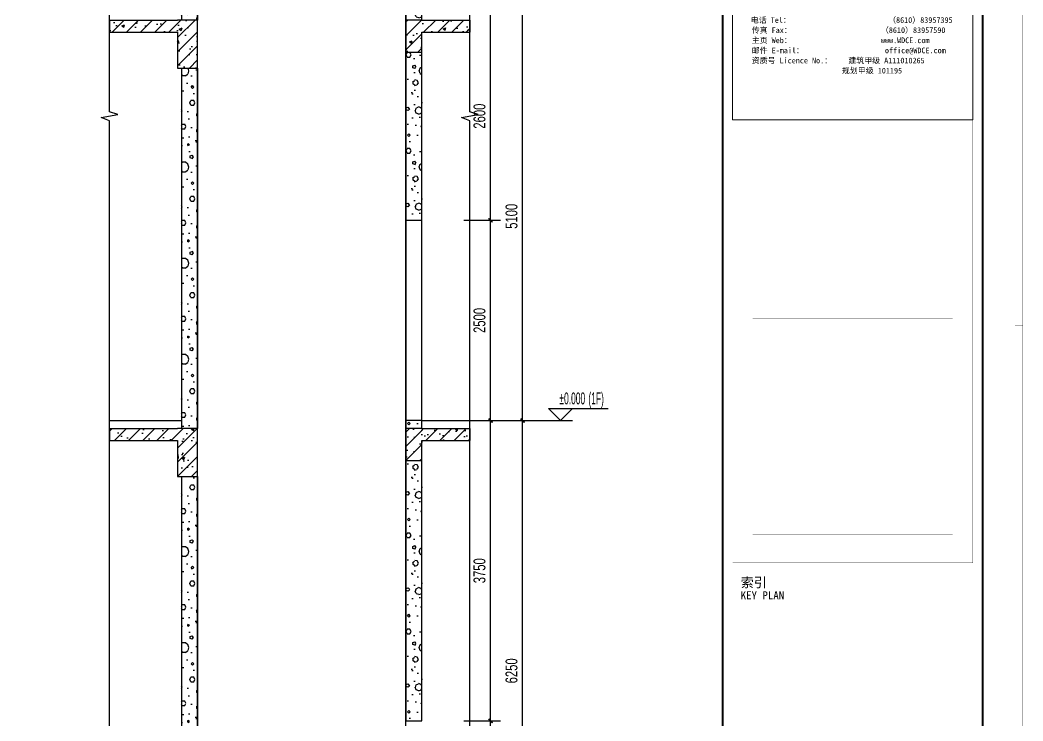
# Model space of a CAD drawing. Extents: x -26219 to 315419, y -160410 to -120810.
# Drawn here: x 302892 to 315419, y -146144 to -137394 of the extents above; entities that cross this region are included whole.
import ezdxf
from ezdxf.enums import TextEntityAlignment as Align
from ezdxf.xclip import XClip

# ---------------------------------------------------------------- set-up
doc = ezdxf.new("R2010")
doc.units = 0
doc.header["$LTSCALE"] = 1000
doc.header["$MEASUREMENT"] = 0
doc.header["$XCLIPFRAME"] = 0
doc.linetypes.add('104-14# 核心筒$2$DOTE', pattern=[2.42, 2, -0.2, 0.02, -0.2])
for name, color, linetype in [('01-标注_尺寸', 124, 'Continuous'), ('01-标注_标高', 200, 'Continuous'), ('01-标注_符号', 200, 'Continuous'), ('02-TEXT_标注', 130, 'Continuous'), ('05-填充_天正', 26, 'Continuous'), ('104-14# 核心筒$2$A_AXIS-轴线', 36, '104-14# 核心筒$2$DOTE'), ('A-C_窗', 140, 'Continuous'), ('A-SUR_保温', 222, 'Continuous'), ('A_STR-砌块墙', 121, 'Continuous'), ('A_STR-砼墙', 51, 'Continuous'), ('A_STR-砼柱', 51, 'Continuous')]:
    doc.layers.add(name, color=color, linetype=linetype)
doc.styles.add('_TCH_DIM', font='ros.shx', dxfattribs={"width": 0.75, "bigfont": 'jd.shx'})
doc.styles.add('_TCH_DIM_T3', font='ros.shx', dxfattribs={"width": 0.705882, "bigfont": 'jd.shx'})
doc.styles.add('图签信息$0$hwxh', font='STXIHEI_0.TTF')
doc.styles.add('图签信息$0$华文细黑', font='STXIHEI_0.TTF', dxfattribs={"height": 10})
doc.dimstyles.new('_TCH_ARCH&&50', dxfattribs={"dimtxt": 148.75, "dimasz": 50, "dimexe": 125, "dimexo": 150, "dimgap": 63.125, "dimtad": 1, "dimdec": 0, "dimzin": 0, "dimdsep": 46, "dimtxsty": '_TCH_DIM_T3', "dimblk": 'ARCHTICK', "dimcen": 0.09, "dimclrt": 7, "dimazin": 2, "dimtfac": 1, "dimtdec": 0, "dimtix": 1, "dimtmove": 2, "dimatfit": 3, "dimfxl": 0, "dimtolj": 1, "dimtzin": 0, "dimarcsym": 0})
pattern_1 = [(45, (0, 0), (-88.388348, 88.388348), []), (50, (0, 0), (358.6301, -31.37607), [37.5, -412.5]), (355, (0, 0), (-69.37567, 376.09607), [30, -330]), (100.4514, (29.9, -2.6), (289.2547, 344.71977), [31.8701, -350.57106]), (46.1842, (0, 100), (533.6205, -82.7595), [56.25, -618.75]), (96.6356, (44.47, 93.1), (467.33135, 487.0589), [47.80514, -525.8565]), (351.1842, (0, 100), (467.331, 487.0593), [45, -495]), (21, (50, 75), (298.45353, -201.30945), [37.5, -412.5]), (326, (50, 75), (121.65767, 362.57502), [30, -330]), (71.4514, (74.87, 58.22), (420.1113, 161.26525), [31.8701, -350.57106]), (37.5, (0, 0), (6.07993, 166.446927), [0, -326, 0, -335, 0, -331.25]), (7.5, (0, 0), (131.53477, 197.20586), [0, -191, 0, -318.5, 0, -126.25]), (327.5, (-111.5, 0), (266.91122, -11.277436), [0, -125, 0, -390, 0, -517.5]), (317.5, (-161.5, 0), (291.59308, 50.05249), [0, -162.5, 0, -259, 0, -367.5])]
pattern_2 = [(0, (177, -183), (300, 600), [0, -600]), (0, (-174, -264), (300, 600), [0, -600]), (0, (21, -270), (300, 600), [0, -600]), (0, (234, -93), (300, 600), [0, -600]), (0, (-15, -300), (300, 600), [0, -600]), (0, (294, 285), (300, 600), [0, -600]), (0, (111, 237), (300, 600), [0, -600]), (0, (207, 162), (300, 600), [0, -600]), (0, (-282, 150), (300, 600), [0, -600]), (0, (12, 123), (300, 600), [0, -600]), (0, (-102, -30), (300, 600), [0, -600]), (0, (-96, -255), (300, 600), [0, -600]), (0, (129, -279), (300, 600), [0, -600]), (0, (294, -15), (300, 600), [0, -600]), (0, (-267, -108), (300, 600), [0, -600]), (0, (-216, -6), (300, 600), [0, -600]), (0, (18, -48), (300, 600), [0, -600]), (0, (-66, -135), (300, 600), [0, -600]), (0, (-114, 63), (300, 600), [0, -600]), (0, (-39, 288), (300, 600), [0, -600]), (0, (-243, -234), (300, 600), [0, -600]), (0, (87, 165), (300, 600), [0, -600]), (0, (-192, 174), (300, 600), [0, -600]), (0, (-240, 252), (300, 600), [0, -600]), (130.601294, (257.143, 97.143), (-1499.9999834, 1800.000008), [26.3416, -11037.111]), (18.43495, (214.29, 108.57), (1499.999994, 599.999996), [27.1052, -3767.6279]), (90, (214.3, 82.86), (300, 600), [25.7143, -1174.2857]), (161.56505, (240, 74.29), (-1500.000008, 599.999955), [27.1052, -3767.6279]), (53.130102, (240, 74.29), (300, 600), [28.5714, -2971.4285]), (135, (262.86, -231.43), (-300.00004, 599.99996), [24.2437, -1672.8126]), (45, (228.57, -231.43), (300, 600), [24.2437, -1672.8126]), (135, (245.71, -248.57), (-300.00004, 599.99996), [24.2437, -1672.8126]), (45, (245.71, -248.57), (300, 600), [24.2437, -1672.8126]), (116.56505, (-25.7, 171.43), (-5e-05, 1200), [31.9438, -638.8765]), (180, (-40, 200), (-300, 600), [34.2857, -565.7142]), (63.43495, (-88.57, 171.43), (3e-06, 1200), [31.9438, -638.8765]), (116.56505, (-74.3, 142.86), (-5e-05, 1200), [31.9438, -638.8765]), (0, (-74.3, 142.86), (300, 600), [34.2857, -565.7142]), (63.43495, (-40, 142.86), (3e-06, 1200), [31.9438, -638.8765]), (107.102728, (200, -31.429), (-899.9999656, 3000.0000048), [38.8613, -16282.9025]), (143.972626, (188.57, 5.714), (-5699.999928, 4199.999995), [38.8613, -8122.02]), (180, (157.14, 28.6), (-300, 600), [37.1429, -562.8571]), (36.027373, (88.57, 5.714), (5699.999958, 4199.999955), [38.8613, -8122.02]), (71.56505, (77.14, -28.57), (900.000005, 2999.999995), [36.1403, -3758.5928]), (107.102728, (88.571, -65.714), (-899.9999656, 3000.0000048), [38.8613, -16282.9025]), (143.972626, (120, -88.57), (-5699.999928, 4199.999995), [38.8613, -8122.02]), (0, (120, -88.6), (300, 600), [37.1429, -562.8571]), (36.027373, (157.143, -88.57), (5699.999958, 4199.999955), [38.8613, -8122.02]), (71.56505, (188.57, -65.71), (900.000005, 2999.999995), [36.1403, -3758.5928]), (150.255118, (205.714, 248.57), (-900.000002, 599.999993), [23.035, -4814.3196]), (90, (185.7, 237.14), (300, 600), [22.8571, -1177.1427]), (29.744881, (185.714, 237.14), (900, 599.999997), [23.035, -4814.3196]), (116.56505, (65.7, -177.14), (-5e-05, 1200), [31.9438, -638.8765]), (168.690067, (51.43, -148.57), (-2700.000002, 599.999985), [29.1373, -6089.6855]), (41.185925, (0, -162.857), (7499.9999546, 6599.9999423), [30.3718, -12725.802]), (90, (0, -191.43), (300, 600), [28.5714, -1171.4285]), (138.814074, (22.857, -211.429), (-7499.9998667, 6600.000042), [30.3718, -12725.802]), (16.699244, (22.857, -211.429), (9899.9999255, 2999.9999686), [29.8295, -12498.5375]), (60.945396, (51.43, -202.857), (299.9999992, 599.9999947), [29.4161, -12325.3395]), (109.983106, (-185.714, 74.286), (-1500.0000056, 4199.9999889), [33.442, -14012.1975]), (155.556045, (-197.143, 105.714), (-3900.0000149, 1799.9999626), [34.523, -14465.1315]), (24.443955, (-260, 105.714), (3900.000002, 1799.9999913), [34.523, -14465.1315]), (70.016893, (-271.429, 74.286), (1500.0000045, 4199.9999896), [33.442, -14012.1975]), (109.983106, (-260, 42.857), (-1500.0000056, 4199.9999889), [33.442, -14012.1975]), (160.016893, (-228.57, 31.43), (-1500.000001, 599.999973), [33.442, -6989.3775]), (19.983107, (-228.57, 31.43), (1499.999992, 599.999999), [33.442, -6989.3775]), (70.016893, (-197.143, 42.857), (1500.0000045, 4199.9999896), [33.442, -14012.1975]), (122.005383, (37.14, 20), (-300.00004, 599.999969), [26.9542, -5633.434]), (18.43495, (-2.86, 34.29), (1499.999994, 599.999996), [27.1052, -3767.6279]), (90, (-2.86, 8.57), (300, 600), [25.7143, -1174.2857]), (161.56505, (22.86, 0), (-1500.000008, 599.999955), [27.1052, -3767.6279]), (54.462322, (22.857, 0), (2099.999997, 2999.9999955), [24.5781, -10298.2115]), (116.56505, (-137.14, -125.7), (-5e-05, 1200), [31.9438, -638.8765]), (180, (-151.4, -97.14), (-300, 600), [31.4286, -568.5714]), (59.036243, (-200, -125.714), (300.000001, 599.999997), [33.3197, -6963.822]), (120.963756, (-182.857, -154.286), (-300.000041, 599.9999724), [33.3197, -6963.822]), (0, (-182.86, -154.3), (300, 600), [31.4286, -568.5714]), (63.43495, (-151.43, -154.3), (3e-06, 1200), [31.9438, -638.8765])]

# ---------------------------------------------------------------- blocks, each defined once
blk = doc.blocks.new('图框-A1')
for points, const_width in [([(0, 0), (841, 0), (841, 594), (0, 594)], 0.05), ([(766, 584), (25, 584), (25, 10), (766, 10)], 0.5)]:
    blk.add_lwpolyline(points, close=True, dxfattribs=dict(const_width=const_width))
at = {"const_width": 0.05}
blk.add_lwpolyline([(841, 297), (839, 297)], dxfattribs=at)
blk = doc.blocks.new('图签信息$0$logo2')
h = blk.add_hatch(color=7)
h.paths.add_polyline_path([(19.021, -7.36), (15.845, -7.36), (15.845, -3.972), (18.974, -3.972), (18.974, -4.243), (16.461, -4.243), (16.461, -5.448), (18.811, -5.448), (18.811, -5.686), (16.474, -5.686), (16.474, -7.116), (19.021, -7.116)])
edge = h.paths.add_edge_path()
edge.add_spline(control_points=[(15.259, -4.206), (15.259, -4.206), (15.127, -4.646), (15.127, -4.646), (15.127, -4.646), (14.62, -4.101), (13.734, -4.101), (13.035, -4.101), (12.071, -4.537), (12.076, -5.621), (12.08, -6.488), (12.766, -7.164), (13.734, -7.168), (14.656, -7.172), (15.227, -6.68), (15.227, -6.68), (15.227, -6.68), (15.164, -7.108), (15.164, -7.108), (13.632, -7.703), (11.417, -7.291), (11.411, -5.643), (11.404, -3.721), (14.157, -3.665), (15.259, -4.206)], knot_values=[0, 0, 0, 0, 1, 1, 1, 2, 2, 2, 3, 3, 3, 4, 4, 4, 5, 5, 5, 6, 6, 6, 7, 7, 7, 8, 8, 8, 8], degree=3, periodic=0)
edge = h.paths.add_edge_path(flags=16)
edge.add_spline(control_points=[(10.229, -5.566), (10.229, -5.16), (10.12, -4.83), (9.897, -4.576), (9.63, -4.273), (9.228, -4.122), (8.69, -4.122), (8.69, -4.122), (7.638, -4.122), (7.638, -4.122), (7.638, -4.122), (7.638, -7.098), (7.638, -7.098), (7.638, -7.098), (8.663, -7.098), (8.663, -7.098), (9.133, -7.098), (9.519, -6.934), (9.823, -6.604), (10.095, -6.309), (10.229, -5.964), (10.229, -5.566)], knot_values=[0, 0, 0, 0, 1, 1, 1, 2, 2, 2, 3, 3, 3, 4, 4, 4, 5, 5, 5, 6, 6, 6, 7, 7, 7, 7], degree=3, periodic=0)
edge = h.paths.add_edge_path()
edge.add_spline(control_points=[(10.919, -5.505), (10.919, -5.962), (10.725, -6.366), (10.336, -6.719), (9.92, -7.098), (9.414, -7.288), (8.817, -7.288), (8.817, -7.288), (7.028, -7.288), (7.028, -7.288), (7.028, -7.288), (7.028, -3.925), (7.028, -3.925), (7.028, -3.925), (9.095, -3.925), (9.095, -3.925), (9.593, -3.925), (10.015, -4.063), (10.363, -4.34), (10.733, -4.637), (10.919, -5.026), (10.919, -5.505)], knot_values=[0, 0, 0, 0, 1, 1, 1, 2, 2, 2, 3, 3, 3, 4, 4, 4, 5, 5, 5, 6, 6, 6, 7, 7, 7, 7], degree=3, periodic=0)
at = {"lineweight": 0}
blk.add_lwpolyline([(19.021, -7.36), (15.845, -7.36), (15.845, -3.972), (18.974, -3.972), (18.974, -4.243), (16.461, -4.243), (16.461, -5.448), (18.811, -5.448), (18.811, -5.686), (16.474, -5.686), (16.474, -7.116), (19.021, -7.116), (19.021, -7.36)], dxfattribs=at)
for points, knots in [([(10.919, -5.505), (10.919, -5.962), (10.725, -6.366), (10.336, -6.719), (9.92, -7.098), (9.414, -7.288), (8.817, -7.288), (8.817, -7.288), (7.028, -7.288), (7.028, -7.288), (7.028, -7.288), (7.028, -3.925), (7.028, -3.925), (7.028, -3.925), (9.095, -3.925), (9.095, -3.925), (9.593, -3.925), (10.015, -4.063), (10.363, -4.34), (10.733, -4.637), (10.919, -5.026), (10.919, -5.505)], [0, 0, 0, 0, 1, 1, 1, 2, 2, 2, 3, 3, 3, 4, 4, 4, 5, 5, 5, 6, 6, 6, 7, 7, 7, 7]), ([(10.229, -5.566), (10.229, -5.16), (10.12, -4.83), (9.897, -4.576), (9.63, -4.273), (9.228, -4.122), (8.69, -4.122), (8.69, -4.122), (7.638, -4.122), (7.638, -4.122), (7.638, -4.122), (7.638, -7.098), (7.638, -7.098), (7.638, -7.098), (8.663, -7.098), (8.663, -7.098), (9.133, -7.098), (9.519, -6.934), (9.823, -6.604), (10.095, -6.309), (10.229, -5.964), (10.229, -5.566)], [0, 0, 0, 0, 1, 1, 1, 2, 2, 2, 3, 3, 3, 4, 4, 4, 5, 5, 5, 6, 6, 6, 7, 7, 7, 7]), ([(15.259, -4.206), (15.259, -4.206), (15.127, -4.646), (15.127, -4.646), (15.127, -4.646), (14.62, -4.101), (13.734, -4.101), (13.035, -4.101), (12.071, -4.537), (12.076, -5.621), (12.08, -6.488), (12.766, -7.164), (13.734, -7.168), (14.656, -7.172), (15.227, -6.68), (15.227, -6.68), (15.227, -6.68), (15.164, -7.108), (15.164, -7.108), (13.632, -7.703), (11.417, -7.291), (11.411, -5.643), (11.404, -3.721), (14.157, -3.665), (15.259, -4.206)], [0, 0, 0, 0, 1, 1, 1, 2, 2, 2, 3, 3, 3, 4, 4, 4, 5, 5, 5, 6, 6, 6, 7, 7, 7, 8, 8, 8, 8])]:
    blk.add_open_spline(points, degree=3, knots=knots, dxfattribs=at)
blk = doc.blocks.new('图签信息$0$logo1')
h = blk.add_hatch(color=8)
edge = h.paths.add_edge_path()
edge.add_spline(control_points=[(3.863, -5.205), (3.635, -5.88), (3.386, -6.562), (3.386, -6.562), (3.386, -6.562), (2.503, -3.908), (2.503, -3.908), (2.503, -3.908), (1.802, -3.905), (1.687, -3.908), (2.021, -4.386), (2.952, -7.271), (2.952, -7.271), (2.952, -7.271), (3.437, -7.271), (3.437, -7.271), (3.437, -7.271), (4.032, -5.659), (4.032, -5.659), (4.032, -5.659), (3.863, -5.205), (3.863, -5.205)], knot_values=[0, 0, 0, 0, 1, 1, 1, 2, 2, 2, 3, 3, 3, 4, 4, 4, 5, 5, 5, 6, 6, 6, 7, 7, 7, 7], degree=3, periodic=0)
h = blk.add_hatch(color=7)
edge = h.paths.add_edge_path()
edge.add_spline(control_points=[(6.038, -3.908), (6.09, -4.101), (5.198, -6.562), (5.198, -6.562), (5.198, -6.562), (4.302, -3.908), (4.302, -3.908), (4.302, -3.908), (3.6, -3.905), (3.486, -3.908), (3.821, -4.386), (4.751, -7.271), (4.751, -7.271), (4.751, -7.271), (5.236, -7.271), (5.236, -7.271), (5.236, -7.271), (6.333, -4.3), (6.333, -4.3), (6.333, -4.3), (6.482, -3.908), (6.482, -3.908), (6.482, -3.908), (6.214, -3.914), (6.038, -3.908)], knot_values=[0, 0, 0, 0, 1, 1, 1, 2, 2, 2, 3, 3, 3, 4, 4, 4, 5, 5, 5, 6, 6, 6, 7, 7, 7, 8, 8, 8, 8], degree=3, periodic=0)
at = {"color": 8, "lineweight": 0}
blk.add_open_spline([(3.863, -5.205), (3.635, -5.88), (3.386, -6.562), (3.386, -6.562), (3.386, -6.562), (2.503, -3.908), (2.503, -3.908), (2.503, -3.908), (1.802, -3.905), (1.687, -3.908), (2.021, -4.386), (2.952, -7.271), (2.952, -7.271), (2.952, -7.271), (3.437, -7.271), (3.437, -7.271), (3.437, -7.271), (4.032, -5.659), (4.032, -5.659), (4.032, -5.659), (3.863, -5.205), (3.863, -5.205)], degree=3, knots=[0, 0, 0, 0, 1, 1, 1, 2, 2, 2, 3, 3, 3, 4, 4, 4, 5, 5, 5, 6, 6, 6, 7, 7, 7, 7], dxfattribs=at)
at = {"lineweight": 0}
blk.add_open_spline([(6.038, -3.908), (6.09, -4.101), (5.198, -6.562), (5.198, -6.562), (5.198, -6.562), (4.302, -3.908), (4.302, -3.908), (4.302, -3.908), (3.6, -3.905), (3.486, -3.908), (3.821, -4.386), (4.751, -7.271), (4.751, -7.271), (4.751, -7.271), (5.236, -7.271), (5.236, -7.271), (5.236, -7.271), (6.333, -4.3), (6.333, -4.3), (6.333, -4.3), (6.482, -3.908), (6.482, -3.908), (6.482, -3.908), (6.214, -3.914), (6.038, -3.908)], degree=3, knots=[0, 0, 0, 0, 1, 1, 1, 2, 2, 2, 3, 3, 3, 4, 4, 4, 5, 5, 5, 6, 6, 6, 7, 7, 7, 8, 8, 8, 8], dxfattribs=at)
blk.add_blockref('图签信息$0$logo2', (0, 0))
blk = doc.blocks.new('图签信息$0$时间-logo')
at = {"layer": 'Defpoints', "lineweight": 0}
blk.add_lwpolyline([(0, -23.457), (-21.166, -23.457), (-21.166, 0), (0, 0), (0, -23.457)], dxfattribs=at)
blk.add_blockref('图签信息$0$logo1', (-20.967, 0))
at = {"style": '图签信息$0$hwxh'}
for s, height, p in [('华通设计顾问工程有限公司 ', 1.15, (-19.726, -9.054)), ('WALTON DESIGN & CONSULTING ENGINEERING CO., LTD.', 0.5, (-19.497, -10.096)), ('地址:北京市西城区西直门南小街135号西派国际3号楼 100035', 0.5, (-19.485, -11.936)), ('Address: Building No.3 C-Park, No.135 Xizhimen South Street, ', 0.47, (-19.485, -12.827)), ('Xicheng District, Beijing 100035, China ', 0.47, (-16.691, -13.718)), ('电话 Tel：                        （8610）83957395 ', 0.5, (-19.564, -14.906)), ('传真 Fax：                      （8610）83957590 ', 0.5, (-19.485, -15.798)), ('主页 Web：                      www.WDCE.com ', 0.5, (-19.485, -16.689)), ('邮件 E-mail：                    office@WDCE.com ', 0.5, (-19.485, -17.58)), ('资质号 Licence No.：    建筑甲级 A111010265 ', 0.5, (-19.485, -18.472)), ('   规划甲级 101195', 0.5, (-12.602, -19.363))]:
    blk.add_text(s, height=height, dxfattribs=at).set_placement(p)
blk = doc.blocks.new('图签信息')
at = {"const_width": 0.5}
blk.add_lwpolyline([(-65, 0), (0, 0), (0, 500.5), (-65, 500.5)], close=True, dxfattribs=at)
at = {"const_width": 0.05}
for points in [[(-62.5, 404.92), (-62.5, 227.83)], [(-62.5, 227.83), (-2.5, 227.83), (-2.5, 404.92)], [(-57.5, 338.36), (-7.5, 338.36)], [(-57.5, 288.83), (-7.5, 288.83)], [(-57.5, 234.85), (-7.5, 234.85)], [(-62.5, 227.83), (-2.5, 227.83)], [(-62.5, 217.74), (-2.5, 217.74)]]:
    blk.add_lwpolyline(points, dxfattribs=at)
at = {"ltscale": 0.001, "xscale": 2.834689937531525, "yscale": 2.834689937531525, "zscale": 2.834689937531525}
blk.add_blockref('图签信息$0$时间-logo', (-2.5, 404.92), dxfattribs=at)
at = {"style": '图签信息$0$华文细黑'}
for s, height, p in [('索引', 2.4, (-60.5, 224.14)), ('KEY PLAN', 2, (-60.5, 220.74))]:
    blk.add_text(s, height=height, dxfattribs=at).set_placement(p, align=Align.TOP_LEFT)
blk = doc.blocks.new('图签-A1')
at = {"color": 2}
blk.add_blockref('图签信息', (0, 0), dxfattribs=at)
blk = doc.blocks.new('104-14# 核心筒')
at = {"layer": '104-14# 核心筒$2$A_AXIS-轴线'}
for p, q in [((-9370.1, 96800), (120259.9, 96800)), ((-24839, 16700), (120259.9, 16700))]:
    blk.add_line(p, q, dxfattribs=at)
blk = doc.blocks.new('_ArchTick')
at = {"color": 0, "linetype": 'ByBlock', "const_width": 0.4}
blk.add_lwpolyline([(-0.5, -0.5), (0.5, 0.5)], dxfattribs=at)
blk = doc.blocks.new('*D964')
at = {"layer": '01-标注_尺寸', "color": 0, "lineweight": -2, "transparency": 16777216}
for p, q in [((308836, -142394), (309293, -142394)), ((309168, -148644), (309168, -142394)), ((308836, -148644), (309293, -148644))]:
    blk.add_line(p, q, dxfattribs=at)
at = {"layer": 'Defpoints', "color": 0, "transparency": 16777216}
for p in [(308686, -142394), (309168, -142394), (308686, -148644)]:
    blk.add_point(p, dxfattribs=at)
at = {"layer": '01-标注_尺寸', "color": 0, "lineweight": -2, "transparency": 16777216, "xscale": 50, "yscale": 50, "zscale": 50}
for p, rotation in [((309168, -142394), 90), ((309168, -148644), 270)]:
    blk.add_blockref('_ArchTick', p, dxfattribs=dict(at, rotation=rotation))
at = {"layer": '01-标注_尺寸', "color": 7, "transparency": 16777216, "insert": (309031, -145519), "char_height": 148.8, "attachment_point": 5, "rotation": 90, "style": '_TCH_DIM_T3'}
blk.add_mtext('\\A1;6250', dxfattribs=at)
blk = doc.blocks.new('*D965')
at = {"layer": '01-标注_尺寸', "color": 0, "lineweight": -2, "transparency": 16777216}
for p, q in [((308836, -137294), (309293, -137294)), ((309168, -142394), (309168, -137294)), ((308836, -142394), (309293, -142394))]:
    blk.add_line(p, q, dxfattribs=at)
at = {"layer": 'Defpoints', "color": 0, "transparency": 16777216}
for p in [(308686, -137294), (309168, -137294), (308686, -142394)]:
    blk.add_point(p, dxfattribs=at)
at = {"layer": '01-标注_尺寸', "color": 0, "lineweight": -2, "transparency": 16777216, "xscale": 50, "yscale": 50, "zscale": 50}
for p, rotation in [((309168, -137294), 90), ((309168, -142394), 270)]:
    blk.add_blockref('_ArchTick', p, dxfattribs=dict(at, rotation=rotation))
at = {"layer": '01-标注_尺寸', "color": 7, "transparency": 16777216, "insert": (309031, -139844), "char_height": 148.8, "attachment_point": 5, "rotation": 90, "style": '_TCH_DIM_T3'}
blk.add_mtext('\\A1;5100', dxfattribs=at)
blk = doc.blocks.new('*D1037')
at = {"layer": '01-标注_尺寸', "color": 0, "lineweight": -2, "transparency": 16777216}
for p, q in [((308436, -146144), (308893, -146144)), ((308768, -148644), (308768, -146144)), ((308436, -148644), (308893, -148644))]:
    blk.add_line(p, q, dxfattribs=at)
at = {"layer": 'Defpoints', "color": 0, "transparency": 16777216}
for p in [(308286, -146144), (308768, -146144), (308286, -148644)]:
    blk.add_point(p, dxfattribs=at)
at = {"layer": '01-标注_尺寸', "color": 0, "lineweight": -2, "transparency": 16777216, "xscale": 50, "yscale": 50, "zscale": 50}
for p, rotation in [((308768, -146144), 90), ((308768, -148644), 270)]:
    blk.add_blockref('_ArchTick', p, dxfattribs=dict(at, rotation=rotation))
at = {"layer": '01-标注_尺寸', "color": 7, "transparency": 16777216, "insert": (308631, -147394), "char_height": 148.8, "attachment_point": 5, "rotation": 90, "style": '_TCH_DIM_T3'}
blk.add_mtext('\\A1;2500', dxfattribs=at)
blk = doc.blocks.new('*D1038')
at = {"layer": '01-标注_尺寸', "color": 0, "lineweight": -2, "transparency": 16777216}
for p, q in [((308436, -142394), (308893, -142394)), ((308768, -146144), (308768, -142394)), ((308436, -146144), (308893, -146144))]:
    blk.add_line(p, q, dxfattribs=at)
at = {"layer": 'Defpoints', "color": 0, "transparency": 16777216}
for p in [(308286, -142394), (308768, -142394), (308286, -146144)]:
    blk.add_point(p, dxfattribs=at)
at = {"layer": '01-标注_尺寸', "color": 0, "lineweight": -2, "transparency": 16777216, "xscale": 50, "yscale": 50, "zscale": 50}
for p, rotation in [((308768, -142394), 90), ((308768, -146144), 270)]:
    blk.add_blockref('_ArchTick', p, dxfattribs=dict(at, rotation=rotation))
at = {"layer": '01-标注_尺寸', "color": 7, "transparency": 16777216, "insert": (308631, -144269), "char_height": 148.8, "attachment_point": 5, "rotation": 90, "style": '_TCH_DIM_T3'}
blk.add_mtext('\\A1;3750', dxfattribs=at)
blk = doc.blocks.new('*D1039')
at = {"layer": '01-标注_尺寸', "color": 0, "lineweight": -2, "transparency": 16777216}
for p, q in [((308436, -139894), (308893, -139894)), ((308768, -142394), (308768, -139894)), ((308436, -142394), (308893, -142394))]:
    blk.add_line(p, q, dxfattribs=at)
at = {"layer": 'Defpoints', "color": 0, "transparency": 16777216}
for p in [(308286, -139894), (308768, -139894), (308286, -142394)]:
    blk.add_point(p, dxfattribs=at)
at = {"layer": '01-标注_尺寸', "color": 0, "lineweight": -2, "transparency": 16777216, "xscale": 50, "yscale": 50, "zscale": 50}
for p, rotation in [((308768, -139894), 90), ((308768, -142394), 270)]:
    blk.add_blockref('_ArchTick', p, dxfattribs=dict(at, rotation=rotation))
at = {"layer": '01-标注_尺寸', "color": 7, "transparency": 16777216, "insert": (308631, -141144), "char_height": 148.8, "attachment_point": 5, "rotation": 90, "style": '_TCH_DIM_T3'}
blk.add_mtext('\\A1;2500', dxfattribs=at)
blk = doc.blocks.new('*D1040')
at = {"layer": '01-标注_尺寸', "color": 0, "lineweight": -2, "transparency": 16777216}
for p, q in [((308436, -137294), (308893, -137294)), ((308768, -139894), (308768, -137294)), ((308436, -139894), (308893, -139894))]:
    blk.add_line(p, q, dxfattribs=at)
at = {"layer": 'Defpoints', "color": 0, "transparency": 16777216}
for p in [(308286, -137294), (308768, -137294), (308286, -139894)]:
    blk.add_point(p, dxfattribs=at)
at = {"layer": '01-标注_尺寸', "color": 0, "lineweight": -2, "transparency": 16777216, "xscale": 50, "yscale": 50, "zscale": 50}
for p, rotation in [((308768, -137294), 90), ((308768, -139894), 270)]:
    blk.add_blockref('_ArchTick', p, dxfattribs=dict(at, rotation=rotation))
at = {"layer": '01-标注_尺寸', "color": 7, "transparency": 16777216, "insert": (308631, -138594), "char_height": 148.8, "attachment_point": 5, "rotation": 90, "style": '_TCH_DIM_T3'}
blk.add_mtext('\\A1;2600', dxfattribs=at)

msp = doc.modelspace()

# ---------------------------------------------------------------- hatches: boundary and pattern name
at = {"layer": '05-填充_天正'}
h = msp.add_hatch(dxfattribs=at)
h.set_pattern_fill('加气混凝土', color=256, scale=50, style=0)
h.set_pattern_definition(pattern_2)
h.paths.add_polyline_path([(304909.8, -137394.1), (305109.8, -137394.1), (305109.8, -133494.1), (304909.8, -133494.1)])
h = msp.add_hatch(dxfattribs=at)
h.set_pattern_fill('加气混凝土', color=256, scale=50, style=0)
h.set_pattern_definition(pattern_2)
h.paths.add_polyline_path([(307709.8, -137394.1), (307909.8, -137394.1), (307909.8, -137294.1), (307709.8, -137294.1)])
h = msp.add_hatch(dxfattribs=at)
h.set_pattern_fill('钢筋混凝土', color=256, scale=50, style=0)
h.set_pattern_definition(pattern_1)
h.paths.add_polyline_path([(304859.8, -137544.1), (304859.8, -137394.1), (304009.8, -137394.1), (304009.8, -137544.1)])
h = msp.add_hatch(dxfattribs=at)
h.set_pattern_fill('钢筋混凝土', color=256, scale=50, style=0)
h.set_pattern_definition(pattern_1)
h.paths.add_polyline_path([(304859.8, -137994.1), (305109.8, -137994.1), (305109.8, -137394.1), (304859.8, -137394.1)])
h = msp.add_hatch(dxfattribs=at)
h.set_pattern_fill('钢筋混凝土', color=256, scale=50, style=0)
h.set_pattern_definition(pattern_1)
h.paths.add_polyline_path([(307709.8, -137794.1), (307909.8, -137794.1), (307909.8, -137394.1), (307709.8, -137394.1)])
h = msp.add_hatch(dxfattribs=at)
h.set_pattern_fill('钢筋混凝土', color=256, scale=50, style=0)
h.set_pattern_definition(pattern_1)
h.paths.add_polyline_path([(307909.8, -137394.1), (307909.8, -137544.1), (308509.8, -137544.1), (308509.8, -137394.1)])
h = msp.add_hatch(dxfattribs=at)
h.set_pattern_fill('加气混凝土', color=256, scale=50, style=0)
h.set_pattern_definition(pattern_2)
h.paths.add_polyline_path([(307909.8, -137794.1), (307709.8, -137794.1), (307709.8, -139894.1), (307909.8, -139894.1)])
h = msp.add_hatch(dxfattribs=at)
h.set_pattern_fill('加气混凝土', color=256, scale=50, style=0)
h.set_pattern_definition(pattern_2)
h.paths.add_polyline_path([(304909.8, -142494.1), (305109.8, -142494.1), (305109.8, -137994.1), (304909.8, -137994.1)])
h = msp.add_hatch(dxfattribs=at)
h.set_pattern_fill('加气混凝土', color=256, scale=50, style=0)
h.set_pattern_definition(pattern_2)
h.paths.add_polyline_path([(307709.8, -142494.1), (307909.8, -142494.1), (307909.8, -142394.1), (307709.8, -142394.1)])
h = msp.add_hatch(dxfattribs=at)
h.set_pattern_fill('钢筋混凝土', color=256, scale=50, style=0)
h.set_pattern_definition(pattern_1)
h.paths.add_polyline_path([(304859.8, -142644.1), (304859.8, -142494.1), (304009.8, -142494.1), (304009.8, -142644.1)])
h = msp.add_hatch(dxfattribs=at)
h.set_pattern_fill('钢筋混凝土', color=256, scale=50, style=0)
h.set_pattern_definition(pattern_1)
h.paths.add_polyline_path([(304859.8, -143094.1), (305109.8, -143094.1), (305109.8, -142494.1), (304859.8, -142494.1)])
h = msp.add_hatch(dxfattribs=at)
h.set_pattern_fill('钢筋混凝土', color=256, scale=50, style=0)
h.set_pattern_definition(pattern_1)
h.paths.add_polyline_path([(307709.8, -142894.1), (307909.8, -142894.1), (307909.8, -142494.1), (307709.8, -142494.1)])
h = msp.add_hatch(dxfattribs=at)
h.set_pattern_fill('钢筋混凝土', color=256, scale=50, style=0)
h.set_pattern_definition(pattern_1)
h.paths.add_polyline_path([(307909.8, -142494.1), (307909.8, -142644.1), (308509.8, -142644.1), (308509.8, -142494.1)])
h = msp.add_hatch(dxfattribs=at)
h.set_pattern_fill('加气混凝土', color=256, scale=50, style=0)
h.set_pattern_definition(pattern_2)
h.paths.add_polyline_path([(307909.8, -142894.1), (307709.8, -142894.1), (307709.8, -146144.1), (307909.8, -146144.1)])
h = msp.add_hatch(dxfattribs=at)
h.set_pattern_fill('加气混凝土', color=256, scale=50, style=0)
h.set_pattern_definition(pattern_2)
h.paths.add_polyline_path([(305109.8, -143094.1), (304909.8, -143094.1), (304909.8, -148694.1), (305109.8, -148694.1)])

# ---------------------------------------------------------------- linework, layer by layer
for p, q in [((305109.8, -148644.1), (305109.8, -128294.1)), ((307709.8, -148644.1), (307709.8, -128294.1))]:
    msp.add_line(p, q)
at = {"layer": '01-标注_标高'}
for p, q in [((309643, -142394.1), (309493, -142244.1)), ((309493, -142244.1), (310237.5, -142244.1)), ((309643, -142394.1), (309793, -142244.1)), ((309293, -142394.1), (309793, -142394.1))]:
    msp.add_line(p, q, dxfattribs=at)
at = {"layer": '01-标注_符号'}
for points in [[(304009.8, -149194.1), (304009.8, -138650.3), (303904.8, -138612.1), (304114.8, -138575.1), (304009.8, -138537.8), (304009.8, -127994.1)], [(308509.8, -149194.1), (308509.8, -138650.3), (308404.8, -138612.1), (308614.8, -138575.1), (308509.8, -138537.8), (308509.8, -127994.1)]]:
    msp.add_lwpolyline(points, dxfattribs=at)
at = {"layer": 'A-C_窗'}
for p, q in [((307709.8, -139894.1), (307709.8, -142394.1)), ((307909.8, -142394.1), (307909.8, -139894.1))]:
    msp.add_line(p, q, dxfattribs=at)
at = {"layer": 'A-SUR_保温'}
for p, q in [((304009.8, -142394.1), (304909.8, -142394.1)), ((307909.8, -142394.1), (308509.8, -142394.1))]:
    msp.add_line(p, q, dxfattribs=at)
at = {"layer": 'A_STR-砌块墙'}
for p, q in [((304909.8, -133494.1), (304909.8, -137394.1)), ((305109.8, -133494.1), (305109.8, -137394.1)), ((307709.8, -137294.1), (307709.8, -137394.1)), ((307909.8, -137394.1), (307909.8, -137294.1)), ((307709.8, -137794.1), (307709.8, -139894.1)), ((307909.8, -139894.1), (307909.8, -137794.1)), ((304909.8, -137994.1), (304909.8, -142494.1)), ((305109.8, -137994.1), (305109.8, -142494.1)), ((307709.8, -139894.1), (307909.8, -139894.1)), ((307909.8, -142394.1), (307709.8, -142394.1)), ((307709.8, -142394.1), (307709.8, -142494.1)), ((307909.8, -142494.1), (307909.8, -142394.1)), ((307709.8, -142894.1), (307709.8, -146144.1)), ((307909.8, -146144.1), (307909.8, -142894.1)), ((304909.8, -143094.1), (304909.8, -148694.1)), ((305109.8, -143094.1), (305109.8, -148694.1)), ((307709.8, -146144.1), (307909.8, -146144.1))]:
    msp.add_line(p, q, dxfattribs=at)
at = {"layer": 'A_STR-砼墙'}
for p, q in [((304009.8, -137394.1), (304859.8, -137394.1)), ((304009.8, -137394.1), (304009.8, -137544.1)), ((307909.8, -137394.1), (308509.8, -137394.1)), ((308509.8, -137394.1), (308509.8, -137544.1)), ((304009.8, -137544.1), (304859.8, -137544.1)), ((307909.8, -137544.1), (308509.8, -137544.1)), ((304009.8, -142494.1), (304859.8, -142494.1)), ((304009.8, -142494.1), (304009.8, -142644.1)), ((307909.8, -142494.1), (308509.8, -142494.1)), ((308509.8, -142494.1), (308509.8, -142644.1)), ((304009.8, -142644.1), (304859.8, -142644.1)), ((307909.8, -142644.1), (308509.8, -142644.1))]:
    msp.add_line(p, q, dxfattribs=at)
at = {"layer": 'A_STR-砼柱'}
for p, q in [((305109.8, -137394.1), (304859.8, -137394.1)), ((305109.8, -137994.1), (305109.8, -137394.1)), ((307909.8, -137394.1), (307709.8, -137394.1)), ((307709.8, -137394.1), (307709.8, -137794.1)), ((304859.8, -137544.1), (304859.8, -137994.1)), ((307909.8, -137794.1), (307909.8, -137544.1)), ((307709.8, -137794.1), (307909.8, -137794.1)), ((304859.8, -137994.1), (305109.8, -137994.1)), ((305109.8, -142494.1), (304859.8, -142494.1)), ((305109.8, -143094.1), (305109.8, -142494.1)), ((307909.8, -142494.1), (307709.8, -142494.1)), ((307709.8, -142494.1), (307709.8, -142894.1)), ((304859.8, -142644.1), (304859.8, -143094.1)), ((307909.8, -142894.1), (307909.8, -142644.1)), ((307709.8, -142894.1), (307909.8, -142894.1)), ((304859.8, -143094.1), (305109.8, -143094.1))]:
    msp.add_line(p, q, dxfattribs=at)

# ---------------------------------------------------------------- block references
at = {"xscale": 50, "yscale": 50, "zscale": 50}
for name, p in [('图框-A1', (273367.6, -156062.5)), ('图签-A1', (314917.6, -155562.5))]:
    msp.add_blockref(name, p, dxfattribs=at)
ref = msp.add_blockref('104-14# 核心筒', (243788.7, -236343.4))
XClip(ref).set_block_clipping_path([(32000, 95800), (42400, 107298.7390783391)])
ref = msp.add_blockref('104-14# 核心筒', (201591, -159600))
XClip(ref).set_block_clipping_path([(32000, 6700), (42400, 18198.7390783391)])

# ---------------------------------------------------------------- texts
at = {"layer": '02-TEXT_标注', "style": '_TCH_DIM', "width": 0.529412}
for s, p in [('%%P0.000', (309629.3, -142191.6)), ('(1F)', (309991, -142191.6))]:
    msp.add_text(s, height=148.75, dxfattribs=at).set_placement(p)

# ---------------------------------------------------------------- dimensions: what is measured, and where the dimension line sits
at = {"layer": '01-标注_尺寸'}
for p1, p2, picture, middle in [((308285.8, -139894.1), (308285.8, -137294.1), '*D1040', (308630.5, -138594.1)), ((308685.8, -142394.1), (308685.8, -137294.1), '*D965', (309030.5, -139844.1)), ((308285.8, -142394.1), (308285.8, -139894.1), '*D1039', (308630.5, -141144.1)), ((308285.8, -146144.1), (308285.8, -142394.1), '*D1038', (308630.5, -144269.1)), ((308685.8, -148644.1), (308685.8, -142394.1), '*D964', (309030.5, -145519.1)), ((308285.8, -148644.1), (308285.8, -146144.1), '*D1037', (308630.5, -147394.1))]:
    dim = msp.add_aligned_dim(p1=p1, p2=p2, distance=-482.2, dimstyle='_TCH_ARCH&&50', dxfattribs=at)
    dim.commit()
    dim.dimension.update_dxf_attribs({"geometry": picture, "text_midpoint": middle})

doc.saveas('drawing.dxf')
